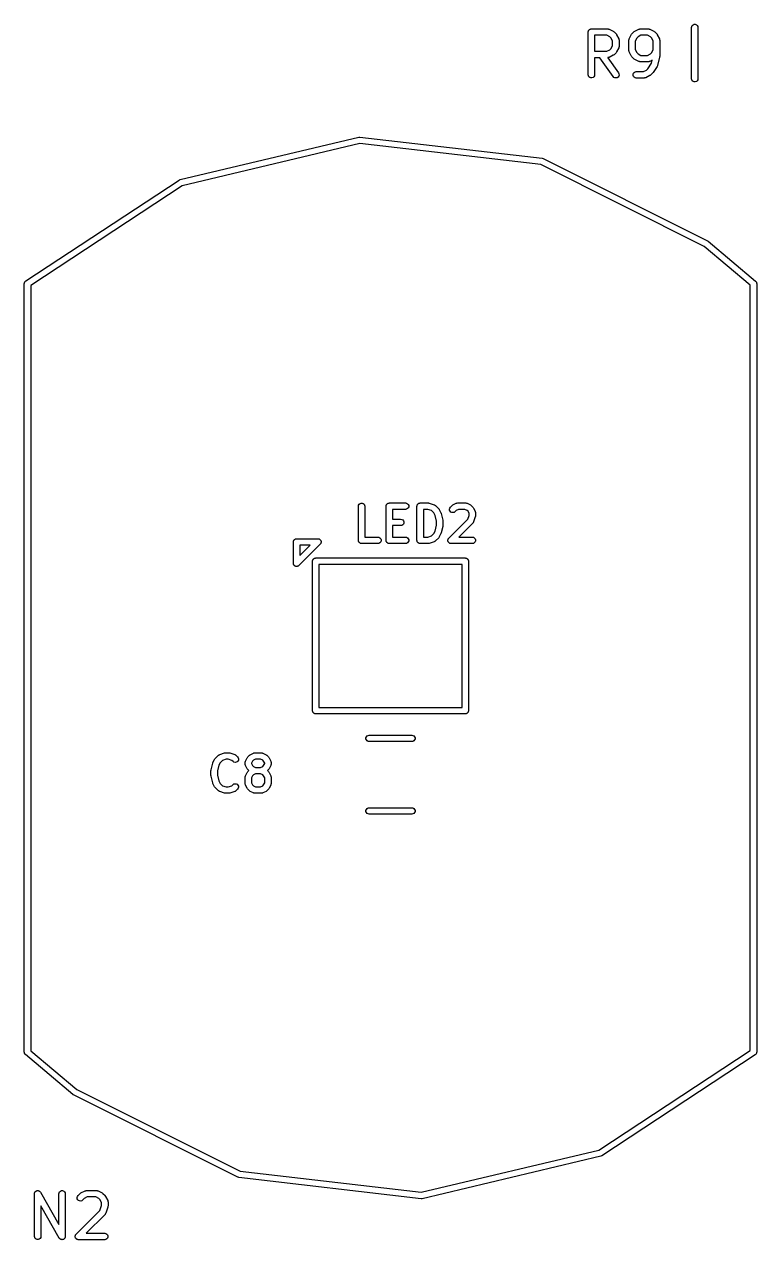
# Model space of a CAD drawing. Extents: x 76 to 223, y -93 to -41.
# Drawn here: x 101.42 to 118.58, y -73.39 to -44.93 of the extents above; entities that cross this region are included whole.
import ezdxf

# ---------------------------------------------------------------- set-up
doc = ezdxf.new("R2010")
doc.units = 0
doc.header["$MEASUREMENT"] = 0
doc.layers.add('BLACK', color=7, linetype='CONTINUOUS')

msp = doc.modelspace()

# ---------------------------------------------------------------- linework, layer by layer
at = {"layer": 'Black'}
for p, q in [((117.05, -45), (117.055, -44.9743)), ((117.055, -44.9743), (117.068, -44.9518)), ((117.068, -44.9518), (117.087, -44.935)), ((117.087, -44.935), (117.112, -44.9261)), ((117.112, -44.9261), (117.138, -44.9261)), ((117.138, -44.9261), (117.162, -44.935)), ((117.162, -44.935), (117.182, -44.9518)), ((117.182, -44.9518), (117.195, -44.9743)), ((117.195, -44.9743), (117.2, -45)), ((114.63, -45.1089), (114.631, -45.1024)), ((114.63, -46.1089), (114.63, -45.1089)), ((114.631, -45.0959), (114.633, -45.0897)), ((114.631, -45.1024), (114.631, -45.0959)), ((114.633, -45.0897), (114.634, -45.0832)), ((114.634, -45.0832), (114.638, -45.0775)), ((114.638, -45.0775), (114.64, -45.0714)), ((114.64, -45.0714), (114.644, -45.0664)), ((114.644, -45.0664), (114.647, -45.0607)), ((114.647, -45.0607), (114.652, -45.0565)), ((114.652, -45.0565), (114.657, -45.0514)), ((114.657, -45.0514), (114.662, -45.0481)), ((114.662, -45.0481), (114.667, -45.0439)), ((114.667, -45.0439), (114.674, -45.0417)), ((114.674, -45.0417), (114.679, -45.0384)), ((114.679, -45.0384), (114.686, -45.0373)), ((114.686, -45.0373), (114.692, -45.035)), ((114.692, -45.035), (114.698, -45.035)), ((114.698, -45.035), (114.705, -45.0339)), ((114.705, -45.0339), (115.086, -45.0339)), ((114.78, -45.1839), (114.78, -45.5577)), ((115.068, -45.1839), (114.78, -45.1839)), ((115.137, -45.2181), (115.068, -45.1839)), ((115.086, -45.0339), (115.09, -45.0346)), ((115.09, -45.0346), (115.094, -45.0344)), ((115.094, -45.0344), (115.103, -45.0369)), ((115.103, -45.0369), (115.112, -45.0384)), ((115.112, -45.0384), (115.115, -45.0406)), ((115.115, -45.0406), (115.119, -45.0418)), ((115.119, -45.0418), (115.215, -45.0894)), ((115.167, -45.2485), (115.137, -45.2181)), ((115.201, -45.3171), (115.167, -45.2485)), ((115.215, -45.0894), (115.224, -45.0966)), ((115.224, -45.0966), (115.234, -45.1035)), ((115.234, -45.1035), (115.282, -45.1511)), ((115.282, -45.1511), (115.289, -45.1609)), ((115.289, -45.1609), (115.296, -45.1706)), ((115.296, -45.1706), (115.343, -45.2658)), ((115.59, -45.2658), (115.638, -45.1706)), ((115.638, -45.1706), (115.645, -45.1609)), ((115.645, -45.1609), (115.652, -45.1511)), ((115.652, -45.1511), (115.699, -45.1035)), ((115.699, -45.1035), (115.709, -45.0966)), ((115.709, -45.0966), (115.719, -45.0894)), ((115.719, -45.0894), (115.814, -45.0418)), ((115.767, -45.2485), (115.732, -45.3171)), ((115.797, -45.2181), (115.767, -45.2485)), ((115.865, -45.1839), (115.797, -45.2181)), ((115.814, -45.0418), (115.818, -45.0406)), ((115.818, -45.0406), (115.822, -45.0384)), ((115.822, -45.0384), (115.831, -45.0369)), ((115.831, -45.0369), (115.839, -45.0344)), ((115.839, -45.0344), (115.844, -45.0346)), ((115.844, -45.0346), (115.848, -45.0339)), ((115.848, -45.0339), (116.038, -45.0339)), ((116.021, -45.1839), (115.865, -45.1839)), ((116.089, -45.2181), (116.021, -45.1839)), ((116.038, -45.0339), (116.042, -45.0346)), ((116.042, -45.0346), (116.047, -45.0344)), ((116.047, -45.0344), (116.055, -45.0369)), ((116.055, -45.0369), (116.064, -45.0384)), ((116.064, -45.0384), (116.068, -45.0406)), ((116.068, -45.0406), (116.072, -45.0418)), ((116.072, -45.0418), (116.167, -45.0894)), ((116.119, -45.2485), (116.089, -45.2181)), ((116.154, -45.3171), (116.119, -45.2485)), ((116.167, -45.0894), (116.177, -45.0966)), ((116.177, -45.0966), (116.187, -45.1035)), ((116.187, -45.1035), (116.234, -45.1511)), ((116.234, -45.1511), (116.241, -45.1609)), ((116.241, -45.1609), (116.248, -45.1706)), ((116.248, -45.1706), (116.296, -45.2658)), ((117.05, -46.2), (117.05, -45)), ((117.2, -45), (117.2, -46.2)), ((115.068, -45.5577), (115.137, -45.5234)), ((115.137, -45.5234), (115.167, -45.493)), ((115.167, -45.493), (115.201, -45.4245)), ((115.201, -45.4245), (115.201, -45.3171)), ((115.343, -45.4758), (115.296, -45.571)), ((115.343, -45.2658), (115.345, -45.27)), ((115.345, -45.4716), (115.343, -45.4758)), ((115.345, -45.27), (115.347, -45.2737)), ((115.347, -45.4679), (115.345, -45.4716)), ((115.347, -45.2737), (115.348, -45.2824)), ((115.348, -45.4592), (115.347, -45.4679)), ((115.348, -45.2824), (115.351, -45.2908)), ((115.351, -45.4508), (115.348, -45.4592)), ((115.351, -45.2908), (115.351, -45.2951)), ((115.351, -45.2951), (115.351, -45.2994)), ((115.351, -45.2994), (115.351, -45.4422)), ((115.351, -45.4422), (115.351, -45.4465)), ((115.351, -45.4465), (115.351, -45.4508)), ((115.582, -45.2994), (115.583, -45.2951)), ((115.582, -45.5375), (115.582, -45.2994)), ((115.583, -45.5417), (115.582, -45.5375)), ((115.583, -45.2908), (115.585, -45.2824)), ((115.583, -45.2951), (115.583, -45.2908)), ((115.583, -45.546), (115.583, -45.5417)), ((115.585, -45.2824), (115.587, -45.2737)), ((115.587, -45.2737), (115.589, -45.27)), ((115.589, -45.27), (115.59, -45.2658)), ((115.732, -45.3171), (115.732, -45.5197)), ((115.732, -45.5197), (115.767, -45.5883)), ((116.119, -45.5883), (116.154, -45.5197)), ((116.154, -45.5197), (116.154, -45.3171)), ((116.296, -45.2658), (116.297, -45.27)), ((116.297, -45.27), (116.299, -45.2737)), ((116.299, -45.2737), (116.301, -45.2824)), ((116.301, -45.2824), (116.303, -45.2908)), ((116.303, -45.2908), (116.303, -45.2951)), ((116.303, -45.2951), (116.304, -45.2994)), ((116.304, -45.2994), (116.304, -45.6803)), ((114.78, -45.5577), (115.068, -45.5577)), ((114.904, -45.7077), (114.78, -45.7077)), ((114.78, -45.7077), (114.78, -46.1089)), ((115.215, -46.1519), (114.904, -45.7077)), ((115.09, -45.7069), (115.087, -45.7075)), ((115.087, -45.7075), (115.338, -46.0659)), ((115.094, -45.7072), (115.09, -45.7069)), ((115.103, -45.7047), (115.094, -45.7072)), ((115.112, -45.7032), (115.103, -45.7047)), ((115.115, -45.701), (115.112, -45.7032)), ((115.119, -45.6998), (115.115, -45.701)), ((115.215, -45.6522), (115.119, -45.6998)), ((115.224, -45.645), (115.215, -45.6522)), ((115.234, -45.6381), (115.224, -45.645)), ((115.282, -45.5905), (115.234, -45.6381)), ((115.289, -45.5807), (115.282, -45.5905)), ((115.296, -45.571), (115.289, -45.5807)), ((115.585, -45.5544), (115.583, -45.546)), ((115.587, -45.5631), (115.585, -45.5544)), ((115.589, -45.5668), (115.587, -45.5631)), ((115.59, -45.571), (115.589, -45.5668)), ((115.638, -45.6662), (115.59, -45.571)), ((115.645, -45.6759), (115.638, -45.6662)), ((115.652, -45.6857), (115.645, -45.6759)), ((115.699, -45.7333), (115.652, -45.6857)), ((115.709, -45.7402), (115.699, -45.7333)), ((115.719, -45.7474), (115.709, -45.7402)), ((115.814, -45.795), (115.719, -45.7474)), ((115.767, -45.5883), (115.797, -45.6187)), ((115.797, -45.6187), (115.865, -45.6529)), ((115.818, -45.7962), (115.814, -45.795)), ((115.822, -45.7984), (115.818, -45.7962)), ((115.831, -45.7999), (115.822, -45.7984)), ((115.839, -45.8024), (115.831, -45.7999)), ((115.844, -45.8022), (115.839, -45.8024)), ((115.848, -45.8029), (115.844, -45.8022)), ((116.038, -45.8029), (115.848, -45.8029)), ((115.865, -45.6529), (116.021, -45.6529)), ((116.021, -45.6529), (116.089, -45.6187)), ((116.042, -45.8022), (116.038, -45.8029)), ((116.047, -45.8024), (116.042, -45.8022)), ((116.055, -45.7999), (116.047, -45.8024)), ((116.064, -45.7984), (116.055, -45.7999)), ((116.068, -45.7962), (116.064, -45.7984)), ((116.072, -45.795), (116.068, -45.7962)), ((116.13, -45.7659), (116.072, -45.795)), ((116.089, -45.6187), (116.119, -45.5883)), ((116.111, -45.84), (116.13, -45.7659)), ((116.301, -45.6985), (116.254, -45.889)), ((116.302, -45.6893), (116.301, -45.6985)), ((116.304, -45.6803), (116.302, -45.6893)), ((114.634, -46.1345), (114.63, -46.1089)), ((114.78, -46.1089), (114.775, -46.1345)), ((115.338, -46.0659), (115.349, -46.0895)), ((115.349, -46.0895), (115.351, -46.1154)), ((115.679, -46.0959), (115.688, -46.0714)), ((115.679, -46.1219), (115.679, -46.0959)), ((115.688, -46.0714), (115.704, -46.0514)), ((115.704, -46.0514), (115.727, -46.0384)), ((115.727, -46.0384), (115.753, -46.0339)), ((115.753, -46.0339), (115.925, -46.0339)), ((115.925, -46.0339), (115.994, -45.9996)), ((115.994, -45.9996), (116.028, -45.9659)), ((116.028, -45.9659), (116.111, -45.84)), ((116.139, -46.0667), (116.091, -46.1143)), ((116.143, -46.0606), (116.139, -46.0667)), ((116.148, -46.0552), (116.143, -46.0606)), ((116.243, -45.9124), (116.148, -46.0552)), ((116.249, -45.9006), (116.243, -45.9124)), ((116.254, -45.889), (116.249, -45.9006)), ((114.647, -46.1571), (114.634, -46.1345)), ((114.667, -46.1738), (114.647, -46.1571)), ((114.692, -46.1827), (114.667, -46.1738)), ((114.718, -46.1827), (114.692, -46.1827)), ((114.742, -46.1738), (114.718, -46.1827)), ((114.762, -46.1571), (114.742, -46.1738)), ((114.775, -46.1345), (114.762, -46.1571)), ((115.233, -46.1703), (115.215, -46.1519)), ((115.257, -46.1813), (115.233, -46.1703)), ((115.283, -46.1836), (115.257, -46.1813)), ((115.308, -46.1769), (115.283, -46.1836)), ((115.329, -46.1619), (115.308, -46.1769)), ((115.344, -46.1406), (115.329, -46.1619)), ((115.351, -46.1154), (115.344, -46.1406)), ((115.688, -46.1464), (115.679, -46.1219)), ((115.704, -46.1663), (115.688, -46.1464)), ((115.727, -46.1794), (115.704, -46.1663)), ((115.753, -46.1839), (115.727, -46.1794)), ((115.943, -46.1839), (115.753, -46.1839)), ((115.947, -46.1831), (115.943, -46.1839)), ((115.952, -46.1834), (115.947, -46.1831)), ((115.96, -46.1809), (115.952, -46.1834)), ((115.969, -46.1794), (115.96, -46.1809)), ((115.972, -46.1772), (115.969, -46.1794)), ((115.977, -46.176), (115.972, -46.1772)), ((116.072, -46.1283), (115.977, -46.176)), ((116.081, -46.1212), (116.072, -46.1283)), ((116.091, -46.1143), (116.081, -46.1212)), ((117.055, -46.2257), (117.05, -46.2)), ((117.068, -46.2482), (117.055, -46.2257)), ((117.087, -46.265), (117.068, -46.2482)), ((117.112, -46.2739), (117.087, -46.265)), ((117.138, -46.2739), (117.112, -46.2739)), ((117.162, -46.265), (117.138, -46.2739)), ((117.182, -46.2482), (117.162, -46.265)), ((117.195, -46.2257), (117.182, -46.2482)), ((117.2, -46.2), (117.195, -46.2257)), ((105.073, -48.5626), (109.256, -47.5689)), ((109.278, -47.7179), (105.121, -48.7055)), ((109.256, -47.5689), (109.282, -47.5674)), ((113.522, -48.2118), (109.278, -47.7179)), ((109.282, -47.5674), (113.553, -48.0643)), ((109.282, -47.5674), (109.282, -47.5674)), ((113.553, -48.0643), (113.553, -48.0643)), ((113.553, -48.0643), (113.578, -48.0717)), ((113.578, -48.0717), (117.421, -49.9993)), ((117.346, -50.1294), (113.522, -48.2118)), ((101.459, -50.9374), (105.05, -48.573)), ((105.05, -48.573), (105.06, -48.5685)), ((105.05, -48.573), (105.05, -48.573)), ((105.06, -48.5685), (105.073, -48.5626)), ((105.073, -48.5626), (105.073, -48.5626)), ((105.121, -48.7055), (101.575, -51.0404)), ((117.421, -49.9993), (117.428, -50.0045)), ((117.428, -50.0045), (117.435, -50.0088)), ((117.435, -50.0088), (118.548, -50.9425)), ((118.425, -51.035), (117.346, -50.1294)), ((101.441, -50.9537), (101.443, -50.9518)), ((101.443, -50.9518), (101.451, -50.9448)), ((101.451, -50.9448), (101.459, -50.9374)), ((118.548, -50.9425), (118.552, -50.9476)), ((118.552, -50.9476), (118.557, -50.9518)), ((118.557, -50.9518), (118.561, -50.9575)), ((101.425, -51), (101.427, -50.9893)), ((101.425, -69), (101.425, -51)), ((101.427, -50.9893), (101.428, -50.9785)), ((101.428, -50.9785), (101.429, -50.9765)), ((101.429, -50.9765), (101.43, -50.9743)), ((101.43, -50.9743), (101.435, -50.9649)), ((101.435, -50.9649), (101.44, -50.9552)), ((101.44, -50.9552), (101.441, -50.9537)), ((101.575, -51.0404), (101.575, -68.965)), ((118.425, -68.9596), (118.425, -51.035)), ((118.561, -50.9575), (118.565, -50.9625)), ((118.565, -50.9625), (118.567, -50.9687)), ((118.567, -50.9687), (118.57, -50.9743)), ((118.57, -50.9743), (118.572, -50.9808)), ((118.572, -50.9808), (118.574, -50.987)), ((118.574, -50.987), (118.574, -50.9935)), ((118.574, -50.9935), (118.575, -51)), ((118.575, -51), (118.575, -69)), ((109.249, -56.2119), (109.253, -56.1863)), ((109.249, -57.0119), (109.249, -56.2119)), ((109.253, -56.1863), (109.266, -56.1637)), ((109.266, -56.1637), (109.286, -56.147)), ((109.286, -56.147), (109.311, -56.138)), ((109.311, -56.138), (109.337, -56.138)), ((109.337, -56.138), (109.361, -56.147)), ((109.361, -56.147), (109.381, -56.1637)), ((109.381, -56.1637), (109.394, -56.1863)), ((109.394, -56.1863), (109.399, -56.2119)), ((109.399, -56.2119), (109.399, -56.9369)), ((109.896, -56.2119), (109.898, -56.2054)), ((109.896, -57.0119), (109.896, -56.2119)), ((109.898, -56.1989), (109.9, -56.1927)), ((109.898, -56.2054), (109.898, -56.1989)), ((109.9, -56.1927), (109.901, -56.1863)), ((109.901, -56.1863), (109.904, -56.1806)), ((109.904, -56.1806), (109.906, -56.1744)), ((109.906, -56.1744), (109.911, -56.1694)), ((109.911, -56.1694), (109.914, -56.1637)), ((109.914, -56.1637), (109.919, -56.1595)), ((109.919, -56.1595), (109.923, -56.1545)), ((109.923, -56.1545), (109.929, -56.1512)), ((109.929, -56.1512), (109.934, -56.147)), ((109.934, -56.147), (109.94, -56.1447)), ((109.94, -56.1447), (109.946, -56.1414)), ((109.946, -56.1414), (109.952, -56.1403)), ((109.952, -56.1403), (109.958, -56.138)), ((109.958, -56.138), (109.965, -56.138)), ((109.965, -56.138), (109.971, -56.1369)), ((109.971, -56.1369), (110.352, -56.1369)), ((110.352, -56.2869), (110.046, -56.2869)), ((110.046, -56.2869), (110.046, -56.5179)), ((110.352, -56.1369), (110.378, -56.1414)), ((110.378, -56.2824), (110.352, -56.2869)), ((110.378, -56.1414), (110.401, -56.1545)), ((110.401, -56.2694), (110.378, -56.2824)), ((110.401, -56.1545), (110.417, -56.1744)), ((110.417, -56.2494), (110.401, -56.2694)), ((110.417, -56.1744), (110.426, -56.1989)), ((110.426, -56.2249), (110.417, -56.2494)), ((110.426, -56.1989), (110.426, -56.2249)), ((110.62, -56.2119), (110.621, -56.2054)), ((110.62, -57.0119), (110.62, -56.2119)), ((110.621, -56.1989), (110.624, -56.1927)), ((110.621, -56.2054), (110.621, -56.1989)), ((110.624, -56.1927), (110.625, -56.1863)), ((110.625, -56.1863), (110.628, -56.1806)), ((110.628, -56.1806), (110.63, -56.1744)), ((110.63, -56.1744), (110.635, -56.1694)), ((110.635, -56.1694), (110.638, -56.1637)), ((110.638, -56.1637), (110.643, -56.1595)), ((110.643, -56.1595), (110.647, -56.1545)), ((110.647, -56.1545), (110.653, -56.1512)), ((110.653, -56.1512), (110.658, -56.147)), ((110.658, -56.147), (110.664, -56.1447)), ((110.664, -56.1447), (110.67, -56.1414)), ((110.67, -56.1414), (110.676, -56.1403)), ((110.676, -56.1403), (110.682, -56.138)), ((110.682, -56.138), (110.689, -56.138)), ((110.689, -56.138), (110.695, -56.1369)), ((110.695, -56.1369), (110.886, -56.1369)), ((110.77, -56.2869), (110.77, -56.9369)), ((110.874, -56.2869), (110.77, -56.2869)), ((110.959, -56.3156), (110.874, -56.2869)), ((110.886, -56.1369), (110.898, -56.139)), ((110.898, -56.139), (110.909, -56.1408)), ((110.909, -56.1408), (111.024, -56.1788)), ((111.015, -56.3706), (110.959, -56.3156)), ((111.024, -56.1788), (111.028, -56.1809)), ((111.028, -56.1809), (111.032, -56.182)), ((111.032, -56.182), (111.039, -56.1871)), ((111.039, -56.1871), (111.047, -56.1913)), ((111.047, -56.1913), (111.049, -56.1945)), ((111.049, -56.1945), (111.053, -56.197)), ((111.053, -56.197), (111.129, -56.2732)), ((111.129, -56.2732), (111.136, -56.283)), ((111.136, -56.283), (111.143, -56.2926)), ((111.143, -56.2926), (111.181, -56.3688)), ((111.382, -56.2816), (111.389, -56.2564)), ((111.385, -56.3075), (111.382, -56.2816)), ((111.396, -56.3311), (111.385, -56.3075)), ((111.389, -56.2564), (111.404, -56.2351)), ((111.414, -56.3495), (111.396, -56.3311)), ((111.404, -56.2351), (111.442, -56.197)), ((111.438, -56.3605), (111.414, -56.3495)), ((111.464, -56.3628), (111.438, -56.3605)), ((111.442, -56.197), (111.452, -56.1901)), ((111.452, -56.1901), (111.462, -56.1829)), ((111.462, -56.1829), (111.538, -56.1448)), ((111.489, -56.3561), (111.464, -56.3628)), ((111.51, -56.3411), (111.489, -56.3561)), ((111.54, -56.3116), (111.51, -56.3411)), ((111.538, -56.1448), (111.542, -56.1436)), ((111.589, -56.2869), (111.54, -56.3116)), ((111.542, -56.1436), (111.546, -56.1414)), ((111.546, -56.1414), (111.554, -56.1399)), ((111.554, -56.1399), (111.563, -56.1374)), ((111.563, -56.1374), (111.567, -56.1377)), ((111.567, -56.1377), (111.571, -56.1369)), ((111.571, -56.1369), (111.762, -56.1369)), ((111.744, -56.2869), (111.589, -56.2869)), ((111.794, -56.3116), (111.744, -56.2869)), ((111.762, -56.1369), (111.766, -56.1377)), ((111.766, -56.1377), (111.77, -56.1374)), ((111.77, -56.1374), (111.779, -56.1399)), ((111.779, -56.1399), (111.788, -56.1414)), ((111.788, -56.1414), (111.791, -56.1436)), ((111.791, -56.1436), (111.795, -56.1448)), ((111.815, -56.3325), (111.794, -56.3116)), ((111.795, -56.1448), (111.872, -56.1829)), ((111.839, -56.382), (111.815, -56.3325)), ((111.872, -56.1829), (111.881, -56.1901)), ((111.881, -56.1901), (111.891, -56.197)), ((111.891, -56.197), (111.929, -56.2351)), ((111.929, -56.2351), (111.936, -56.2449)), ((111.936, -56.2449), (111.943, -56.2546)), ((111.943, -56.2546), (111.981, -56.3307)), ((111.981, -56.3307), (111.983, -56.3349)), ((111.983, -56.3349), (111.985, -56.3386)), ((111.985, -56.3386), (111.986, -56.3473)), ((111.986, -56.3473), (111.989, -56.3557)), ((111.989, -56.3557), (111.989, -56.36)), ((111.989, -56.36), (111.989, -56.3643)), ((110.046, -56.5179), (110.238, -56.5179)), ((110.238, -56.5179), (110.264, -56.5224)), ((110.264, -56.5224), (110.286, -56.5354)), ((110.286, -56.5354), (110.303, -56.5554)), ((110.303, -56.6304), (110.286, -56.6503)), ((110.303, -56.5554), (110.312, -56.5798)), ((110.312, -56.6059), (110.303, -56.6304)), ((110.312, -56.5798), (110.312, -56.6059)), ((111.044, -56.4286), (111.015, -56.3706)), ((111.077, -56.564), (111.044, -56.4286)), ((111.077, -56.6598), (111.077, -56.564)), ((111.181, -56.3688), (111.184, -56.3767)), ((111.184, -56.3767), (111.187, -56.3842)), ((111.187, -56.3842), (111.225, -56.5366)), ((111.225, -56.5366), (111.226, -56.5457)), ((111.226, -56.5457), (111.227, -56.5548)), ((111.227, -56.5548), (111.227, -56.669)), ((111.366, -56.9589), (111.811, -56.5142)), ((111.929, -56.6078), (111.6, -56.9369)), ((111.811, -56.5142), (111.839, -56.4283)), ((111.839, -56.4283), (111.839, -56.382)), ((111.932, -56.6043), (111.929, -56.6078)), ((111.935, -56.6014), (111.932, -56.6043)), ((111.939, -56.5937), (111.935, -56.6014)), ((111.944, -56.5865), (111.939, -56.5937)), ((111.945, -56.5823), (111.944, -56.5865)), ((111.947, -56.5785), (111.945, -56.5823)), ((111.985, -56.4642), (111.947, -56.5785)), ((111.987, -56.4523), (111.985, -56.4642)), ((111.989, -56.4405), (111.987, -56.4523)), ((111.989, -56.3643), (111.989, -56.4405)), ((110.238, -56.6679), (110.046, -56.6679)), ((110.046, -56.6679), (110.046, -56.9369)), ((110.264, -56.6633), (110.238, -56.6679)), ((110.286, -56.6503), (110.264, -56.6633)), ((110.874, -56.9369), (110.959, -56.9083)), ((110.959, -56.9083), (111.015, -56.8532)), ((111.015, -56.8532), (111.044, -56.7953)), ((111.044, -56.7953), (111.077, -56.6598)), ((111.181, -56.855), (111.143, -56.9312)), ((111.184, -56.8471), (111.181, -56.855)), ((111.187, -56.8396), (111.184, -56.8471)), ((111.225, -56.6872), (111.187, -56.8396)), ((111.226, -56.6781), (111.225, -56.6872)), ((111.227, -56.669), (111.226, -56.6781)), ((107.725, -57.05), (107.726, -57.0435)), ((107.725, -57.55), (107.725, -57.05)), ((107.726, -57.037), (107.728, -57.0308)), ((107.726, -57.0435), (107.726, -57.037)), ((107.728, -57.0308), (107.73, -57.0243)), ((107.73, -57.0243), (107.733, -57.0187)), ((107.733, -57.0187), (107.735, -57.0125)), ((107.735, -57.0125), (107.739, -57.0075)), ((107.739, -57.0075), (107.743, -57.0018)), ((107.743, -57.0018), (107.748, -56.9976)), ((107.748, -56.9976), (107.752, -56.9925)), ((107.752, -56.9925), (107.757, -56.9893)), ((107.757, -56.9893), (107.762, -56.985)), ((107.762, -56.985), (107.769, -56.9828)), ((107.769, -56.9828), (107.774, -56.9795)), ((107.774, -56.9795), (107.781, -56.9784)), ((107.781, -56.9784), (107.787, -56.9761)), ((107.787, -56.9761), (107.794, -56.9761)), ((107.794, -56.9761), (107.8, -56.975)), ((107.8, -56.975), (108.3, -56.975)), ((108.353, -57.103), (107.853, -57.603)), ((107.875, -57.125), (107.875, -57.3689)), ((107.875, -57.3689), (108.119, -57.125)), ((108.119, -57.125), (107.875, -57.125)), ((108.3, -56.975), (108.31, -56.9767)), ((108.31, -56.9767), (108.319, -56.9776)), ((108.319, -56.9776), (108.322, -56.9789)), ((108.322, -56.9789), (108.326, -56.9795)), ((108.326, -56.9795), (108.334, -56.9844)), ((108.334, -56.9844), (108.343, -56.9886)), ((108.343, -56.9886), (108.345, -56.9909)), ((108.345, -56.9909), (108.348, -56.9925)), ((108.348, -56.9925), (108.355, -57)), ((108.359, -57.095), (108.353, -57.103)), ((108.355, -57), (108.361, -57.007)), ((108.365, -57.0875), (108.359, -57.095)), ((108.361, -57.007), (108.363, -57.01)), ((108.363, -57.01), (108.365, -57.0125)), ((108.365, -57.0125), (108.368, -57.0217)), ((108.366, -57.0844), (108.365, -57.0875)), ((108.368, -57.0817), (108.366, -57.0844)), ((108.368, -57.0217), (108.372, -57.0306)), ((108.371, -57.0722), (108.368, -57.0817)), ((108.374, -57.063), (108.371, -57.0722)), ((108.372, -57.0306), (108.373, -57.0339)), ((108.373, -57.0339), (108.374, -57.037)), ((108.374, -57.037), (108.374, -57.0468)), ((108.374, -57.0468), (108.375, -57.0565)), ((108.375, -57.0565), (108.374, -57.0597)), ((108.374, -57.0597), (108.374, -57.063)), ((109.25, -57.0184), (109.249, -57.0119)), ((109.25, -57.0249), (109.25, -57.0184)), ((109.252, -57.0311), (109.25, -57.0249)), ((109.253, -57.0376), (109.252, -57.0311)), ((109.257, -57.0432), (109.253, -57.0376)), ((109.259, -57.0494), (109.257, -57.0432)), ((109.263, -57.0544), (109.259, -57.0494)), ((109.266, -57.0601), (109.263, -57.0544)), ((109.271, -57.0643), (109.266, -57.0601)), ((109.276, -57.0694), (109.271, -57.0643)), ((109.281, -57.0726), (109.276, -57.0694)), ((109.286, -57.0769), (109.281, -57.0726)), ((109.292, -57.0791), (109.286, -57.0769)), ((109.298, -57.0824), (109.292, -57.0791)), ((109.305, -57.0835), (109.298, -57.0824)), ((109.311, -57.0858), (109.305, -57.0835)), ((109.317, -57.0858), (109.311, -57.0858)), ((109.324, -57.0869), (109.317, -57.0858)), ((109.705, -57.0869), (109.324, -57.0869)), ((109.399, -56.9369), (109.705, -56.9369)), ((109.705, -56.9369), (109.73, -56.9414)), ((109.73, -57.0824), (109.705, -57.0869)), ((109.73, -56.9414), (109.753, -56.9545)), ((109.753, -57.0694), (109.73, -57.0824)), ((109.753, -56.9545), (109.77, -56.9744)), ((109.77, -57.0494), (109.753, -57.0694)), ((109.77, -56.9744), (109.779, -56.9989)), ((109.779, -57.0249), (109.77, -57.0494)), ((109.779, -56.9989), (109.779, -57.0249)), ((109.898, -57.0184), (109.896, -57.0119)), ((109.898, -57.0249), (109.898, -57.0184)), ((109.9, -57.0311), (109.898, -57.0249)), ((109.901, -57.0376), (109.9, -57.0311)), ((109.904, -57.0432), (109.901, -57.0376)), ((109.906, -57.0494), (109.904, -57.0432)), ((109.911, -57.0544), (109.906, -57.0494)), ((109.914, -57.0601), (109.911, -57.0544)), ((109.919, -57.0643), (109.914, -57.0601)), ((109.923, -57.0694), (109.919, -57.0643)), ((109.929, -57.0726), (109.923, -57.0694)), ((109.934, -57.0769), (109.929, -57.0726)), ((109.94, -57.0791), (109.934, -57.0769)), ((109.946, -57.0824), (109.94, -57.0791)), ((109.952, -57.0835), (109.946, -57.0824)), ((109.958, -57.0858), (109.952, -57.0835)), ((109.965, -57.0858), (109.958, -57.0858)), ((109.971, -57.0869), (109.965, -57.0858)), ((110.352, -57.0869), (109.971, -57.0869)), ((110.046, -56.9369), (110.352, -56.9369)), ((110.352, -56.9369), (110.378, -56.9414)), ((110.378, -57.0824), (110.352, -57.0869)), ((110.378, -56.9414), (110.401, -56.9545)), ((110.401, -57.0694), (110.378, -57.0824)), ((110.401, -56.9545), (110.417, -56.9744)), ((110.417, -57.0494), (110.401, -57.0694)), ((110.417, -56.9744), (110.426, -56.9989)), ((110.426, -57.0249), (110.417, -57.0494)), ((110.426, -56.9989), (110.426, -57.0249)), ((110.621, -57.0184), (110.62, -57.0119)), ((110.621, -57.0249), (110.621, -57.0184)), ((110.624, -57.0311), (110.621, -57.0249)), ((110.625, -57.0376), (110.624, -57.0311)), ((110.628, -57.0432), (110.625, -57.0376)), ((110.63, -57.0494), (110.628, -57.0432)), ((110.635, -57.0544), (110.63, -57.0494)), ((110.638, -57.0601), (110.635, -57.0544)), ((110.643, -57.0643), (110.638, -57.0601)), ((110.647, -57.0694), (110.643, -57.0643)), ((110.653, -57.0726), (110.647, -57.0694)), ((110.658, -57.0769), (110.653, -57.0726)), ((110.664, -57.0791), (110.658, -57.0769)), ((110.67, -57.0824), (110.664, -57.0791)), ((110.676, -57.0835), (110.67, -57.0824)), ((110.682, -57.0858), (110.676, -57.0835)), ((110.689, -57.0858), (110.682, -57.0858)), ((110.695, -57.0869), (110.689, -57.0858)), ((110.886, -57.0869), (110.695, -57.0869)), ((110.77, -56.9369), (110.874, -56.9369)), ((110.898, -57.0848), (110.886, -57.0869)), ((110.909, -57.0831), (110.898, -57.0848)), ((111.024, -57.045), (110.909, -57.0831)), ((111.028, -57.0429), (111.024, -57.045)), ((111.032, -57.0418), (111.028, -57.0429)), ((111.039, -57.0367), (111.032, -57.0418)), ((111.047, -57.0326), (111.039, -57.0367)), ((111.049, -57.0293), (111.047, -57.0326)), ((111.053, -57.0268), (111.049, -57.0293)), ((111.129, -56.9507), (111.053, -57.0268)), ((111.136, -56.9408), (111.129, -56.9507)), ((111.143, -56.9312), (111.136, -56.9408)), ((111.344, -57.0054), (111.345, -57.0022)), ((111.345, -57.0151), (111.344, -57.0054)), ((111.345, -56.9989), (111.349, -56.9897)), ((111.345, -57.0022), (111.345, -56.9989)), ((111.345, -57.0249), (111.345, -57.0151)), ((111.346, -57.028), (111.345, -57.0249)), ((111.347, -57.0313), (111.346, -57.028)), ((111.351, -57.0402), (111.347, -57.0313)), ((111.349, -56.9897), (111.351, -56.9802)), ((111.351, -56.9802), (111.353, -56.9775)), ((111.354, -57.0494), (111.351, -57.0402)), ((111.353, -56.9775), (111.354, -56.9744)), ((111.354, -56.9744), (111.36, -56.9669)), ((111.356, -57.0519), (111.354, -57.0494)), ((111.358, -57.0549), (111.356, -57.0519)), ((111.365, -57.0619), (111.358, -57.0549)), ((111.36, -56.9669), (111.366, -56.9589)), ((111.371, -57.0694), (111.365, -57.0619)), ((111.374, -57.071), (111.371, -57.0694)), ((111.376, -57.0733), (111.374, -57.071)), ((111.385, -57.0775), (111.376, -57.0733)), ((111.393, -57.0824), (111.385, -57.0775)), ((111.397, -57.083), (111.393, -57.0824)), ((111.4, -57.0844), (111.397, -57.083)), ((111.409, -57.0852), (111.4, -57.0844)), ((111.419, -57.0869), (111.409, -57.0852)), ((111.914, -57.0869), (111.419, -57.0869)), ((111.6, -56.9369), (111.914, -56.9369)), ((111.914, -56.9369), (111.94, -56.9414)), ((111.94, -57.0824), (111.914, -57.0869)), ((111.94, -56.9414), (111.962, -56.9545)), ((111.962, -57.0694), (111.94, -57.0824)), ((111.962, -56.9545), (111.979, -56.9744)), ((111.979, -57.0494), (111.962, -57.0694)), ((111.979, -56.9744), (111.988, -56.9989)), ((111.988, -57.0249), (111.979, -57.0494)), ((111.988, -56.9989), (111.988, -57.0249)), ((108.175, -57.5), (108.176, -57.4935)), ((108.176, -57.487), (108.178, -57.4808)), ((108.176, -57.4935), (108.176, -57.487)), ((108.178, -57.4808), (108.18, -57.4743)), ((108.18, -57.4743), (108.183, -57.4687)), ((108.183, -57.4687), (108.185, -57.4625)), ((108.185, -57.4625), (108.189, -57.4575)), ((108.189, -57.4575), (108.193, -57.4518)), ((108.193, -57.4518), (108.198, -57.4476)), ((108.198, -57.4476), (108.202, -57.4425)), ((108.202, -57.4425), (108.207, -57.4393)), ((108.207, -57.4393), (108.212, -57.435)), ((108.212, -57.435), (108.219, -57.4328)), ((108.219, -57.4328), (108.224, -57.4295)), ((108.224, -57.4295), (108.231, -57.4284)), ((108.231, -57.4284), (108.237, -57.4261)), ((108.237, -57.4261), (108.244, -57.4261)), ((108.244, -57.4261), (108.25, -57.425)), ((108.25, -57.425), (111.75, -57.425)), ((111.75, -57.425), (111.756, -57.4261)), ((111.756, -57.4261), (111.763, -57.4261)), ((111.763, -57.4261), (111.769, -57.4284)), ((111.769, -57.4284), (111.776, -57.4295)), ((111.776, -57.4295), (111.781, -57.4328)), ((111.781, -57.4328), (111.787, -57.435)), ((111.787, -57.435), (111.793, -57.4393)), ((111.793, -57.4393), (111.798, -57.4425)), ((111.798, -57.4425), (111.802, -57.4476)), ((111.802, -57.4476), (111.807, -57.4518)), ((111.807, -57.4518), (111.811, -57.4575)), ((111.811, -57.4575), (111.815, -57.4625)), ((111.815, -57.4625), (111.817, -57.4687)), ((111.817, -57.4687), (111.82, -57.4743)), ((111.82, -57.4743), (111.822, -57.4808)), ((111.822, -57.4808), (111.824, -57.487)), ((111.824, -57.487), (111.824, -57.4935)), ((111.824, -57.4935), (111.825, -57.5)), ((107.727, -57.5596), (107.725, -57.55)), ((107.728, -57.5694), (107.727, -57.5596)), ((107.729, -57.5724), (107.728, -57.5694)), ((107.73, -57.5757), (107.729, -57.5724)), ((107.734, -57.5841), (107.73, -57.5757)), ((107.739, -57.593), (107.734, -57.5841)), ((107.741, -57.5954), (107.739, -57.593)), ((107.743, -57.5982), (107.741, -57.5954)), ((107.75, -57.6045), (107.743, -57.5982)), ((107.757, -57.6114), (107.75, -57.6045)), ((107.76, -57.6128), (107.757, -57.6114)), ((107.762, -57.615), (107.76, -57.6128)), ((107.772, -57.6183), (107.762, -57.615)), ((107.781, -57.6224), (107.772, -57.6183)), ((107.784, -57.6227), (107.781, -57.6224)), ((107.787, -57.6239), (107.784, -57.6227)), ((107.797, -57.6239), (107.787, -57.6239)), ((107.807, -57.6247), (107.797, -57.6239)), ((107.81, -57.6239), (107.807, -57.6247)), ((107.813, -57.6239), (107.81, -57.6239)), ((107.822, -57.6205), (107.813, -57.6239)), ((107.832, -57.618), (107.822, -57.6205)), ((107.834, -57.6161), (107.832, -57.618)), ((107.837, -57.615), (107.834, -57.6161)), ((107.845, -57.6087), (107.837, -57.615)), ((107.853, -57.603), (107.845, -57.6087)), ((108.175, -61), (108.175, -57.5)), ((108.325, -57.575), (108.325, -60.925)), ((111.675, -57.575), (108.325, -57.575)), ((111.675, -60.925), (111.675, -57.575)), ((111.825, -57.5), (111.825, -61)), ((108.176, -61.0065), (108.175, -61)), ((108.176, -61.013), (108.176, -61.0065)), ((108.178, -61.0192), (108.176, -61.013)), ((108.18, -61.0257), (108.178, -61.0192)), ((108.183, -61.0313), (108.18, -61.0257)), ((108.185, -61.0375), (108.183, -61.0313)), ((108.189, -61.0425), (108.185, -61.0375)), ((108.193, -61.0482), (108.189, -61.0425)), ((108.198, -61.0524), (108.193, -61.0482)), ((108.202, -61.0575), (108.198, -61.0524)), ((108.207, -61.0607), (108.202, -61.0575)), ((108.212, -61.065), (108.207, -61.0607)), ((108.219, -61.0672), (108.212, -61.065)), ((108.224, -61.0705), (108.219, -61.0672)), ((108.231, -61.0716), (108.224, -61.0705)), ((108.237, -61.0739), (108.231, -61.0716)), ((108.244, -61.0739), (108.237, -61.0739)), ((108.25, -61.075), (108.244, -61.0739)), ((111.75, -61.075), (108.25, -61.075)), ((108.325, -60.925), (111.675, -60.925)), ((111.756, -61.0739), (111.75, -61.075)), ((111.763, -61.0739), (111.756, -61.0739)), ((111.769, -61.0716), (111.763, -61.0739)), ((111.776, -61.0705), (111.769, -61.0716)), ((111.781, -61.0672), (111.776, -61.0705)), ((111.787, -61.065), (111.781, -61.0672)), ((111.793, -61.0607), (111.787, -61.065)), ((111.798, -61.0575), (111.793, -61.0607)), ((111.802, -61.0524), (111.798, -61.0575)), ((111.807, -61.0482), (111.802, -61.0524)), ((111.811, -61.0425), (111.807, -61.0482)), ((111.815, -61.0375), (111.811, -61.0425)), ((111.817, -61.0313), (111.815, -61.0375)), ((111.82, -61.0257), (111.817, -61.0313)), ((111.822, -61.0192), (111.82, -61.0257)), ((111.824, -61.013), (111.822, -61.0192)), ((111.825, -61), (111.824, -61.0065)), ((111.824, -61.0065), (111.824, -61.013)), ((109.426, -61.637), (109.435, -61.6125)), ((109.426, -61.663), (109.426, -61.637)), ((109.435, -61.6875), (109.426, -61.663)), ((109.435, -61.6125), (109.452, -61.5925)), ((109.452, -61.7075), (109.435, -61.6875)), ((109.452, -61.5925), (109.474, -61.5795)), ((109.474, -61.7205), (109.452, -61.7075)), ((109.474, -61.5795), (109.5, -61.575)), ((109.5, -61.725), (109.474, -61.7205)), ((109.5, -61.575), (110.5, -61.575)), ((110.5, -61.725), (109.5, -61.725)), ((110.5, -61.575), (110.526, -61.5795)), ((110.526, -61.7205), (110.5, -61.725)), ((110.526, -61.5795), (110.548, -61.5925)), ((110.548, -61.7075), (110.526, -61.7205)), ((110.548, -61.5925), (110.565, -61.6125)), ((110.565, -61.6875), (110.548, -61.7075)), ((110.565, -61.6125), (110.574, -61.637)), ((110.574, -61.663), (110.565, -61.6875)), ((110.574, -61.637), (110.574, -61.663)), ((105.895, -62.1232), (105.971, -62.047)), ((105.971, -62.047), (105.974, -62.0445)), ((105.974, -62.0445), (105.977, -62.0413)), ((105.977, -62.0413), (105.985, -62.0371)), ((105.985, -62.0371), (105.992, -62.032)), ((105.992, -62.032), (105.996, -62.0309)), ((105.996, -62.0309), (106, -62.0288)), ((106, -62.0288), (106.114, -61.9908)), ((106.114, -61.9908), (106.126, -61.989)), ((106.126, -61.989), (106.138, -61.9869)), ((106.138, -61.9869), (106.214, -61.9869)), ((106.214, -61.9869), (106.226, -61.989)), ((106.226, -61.989), (106.238, -61.9908)), ((106.238, -61.9908), (106.352, -62.0288)), ((106.352, -62.0288), (106.356, -62.0309)), ((106.356, -62.0309), (106.36, -62.032)), ((106.36, -62.032), (106.367, -62.0371)), ((106.367, -62.0371), (106.375, -62.0413)), ((106.375, -62.0413), (106.378, -62.0445)), ((106.378, -62.0445), (106.382, -62.047)), ((106.382, -62.047), (106.42, -62.0851)), ((106.656, -62.0851), (106.695, -62.047)), ((106.695, -62.047), (106.704, -62.0401)), ((106.704, -62.0401), (106.714, -62.0329)), ((106.714, -62.0329), (106.79, -61.9948)), ((106.79, -61.9948), (106.794, -61.9936)), ((106.794, -61.9936), (106.798, -61.9914)), ((106.798, -61.9914), (106.807, -61.9899)), ((106.807, -61.9899), (106.815, -61.9874)), ((106.815, -61.9874), (106.82, -61.9877)), ((106.82, -61.9877), (106.824, -61.9869)), ((106.824, -61.9869), (106.976, -61.9869)), ((106.976, -61.9869), (106.98, -61.9877)), ((106.98, -61.9877), (106.985, -61.9874)), ((106.985, -61.9874), (106.993, -61.9899)), ((106.993, -61.9899), (107.002, -61.9914)), ((107.002, -61.9914), (107.006, -61.9936)), ((107.006, -61.9936), (107.01, -61.9948)), ((107.01, -61.9948), (107.086, -62.0329)), ((107.086, -62.0329), (107.096, -62.0401)), ((107.096, -62.0401), (107.105, -62.047)), ((107.105, -62.047), (107.144, -62.0851)), ((105.799, -62.3866), (105.837, -62.2342)), ((105.837, -62.2342), (105.84, -62.2267)), ((105.84, -62.2267), (105.842, -62.2188)), ((105.842, -62.2188), (105.881, -62.1426)), ((105.881, -62.1426), (105.888, -62.133)), ((105.888, -62.133), (105.895, -62.1232)), ((105.98, -62.2786), (105.946, -62.414)), ((106.009, -62.2206), (105.98, -62.2786)), ((106.064, -62.1656), (106.009, -62.2206)), ((106.15, -62.1369), (106.064, -62.1656)), ((106.202, -62.1369), (106.15, -62.1369)), ((106.288, -62.1656), (106.202, -62.1369)), ((106.314, -62.1911), (106.288, -62.1656)), ((106.335, -62.2061), (106.314, -62.1911)), ((106.36, -62.2128), (106.335, -62.2061)), ((106.386, -62.2105), (106.36, -62.2128)), ((106.41, -62.1995), (106.386, -62.2105)), ((106.428, -62.1811), (106.41, -62.1995)), ((106.42, -62.0851), (106.435, -62.1064)), ((106.439, -62.1575), (106.428, -62.1811)), ((106.435, -62.1064), (106.441, -62.1316)), ((106.441, -62.1316), (106.439, -62.1575)), ((106.596, -62.2143), (106.597, -62.21)), ((106.596, -62.2524), (106.596, -62.2143)), ((106.597, -62.2566), (106.596, -62.2524)), ((106.597, -62.2057), (106.599, -62.1973)), ((106.597, -62.21), (106.597, -62.2057)), ((106.597, -62.261), (106.597, -62.2566)), ((106.599, -62.2694), (106.597, -62.261)), ((106.599, -62.1973), (106.601, -62.1886)), ((106.601, -62.278), (106.599, -62.2694)), ((106.601, -62.1886), (106.603, -62.1849)), ((106.603, -62.2818), (106.601, -62.278)), ((106.603, -62.1849), (106.604, -62.1807)), ((106.604, -62.2859), (106.603, -62.2818)), ((106.604, -62.1807), (106.642, -62.1046)), ((106.642, -62.3621), (106.604, -62.2859)), ((106.642, -62.1046), (106.65, -62.0949)), ((106.65, -62.0949), (106.656, -62.0851)), ((106.771, -62.1825), (106.746, -62.232)), ((106.746, -62.232), (106.746, -62.2347)), ((106.746, -62.2347), (106.771, -62.2841)), ((106.792, -62.1616), (106.771, -62.1825)), ((106.771, -62.2841), (106.792, -62.305)), ((106.842, -62.1369), (106.792, -62.1616)), ((106.792, -62.305), (106.842, -62.3298)), ((106.958, -62.1369), (106.842, -62.1369)), ((106.842, -62.3298), (106.958, -62.3298)), ((107.008, -62.1616), (106.958, -62.1369)), ((106.958, -62.3298), (107.008, -62.305)), ((107.029, -62.1825), (107.008, -62.1616)), ((107.008, -62.305), (107.029, -62.2841)), ((107.054, -62.232), (107.029, -62.1825)), ((107.029, -62.2841), (107.054, -62.2347)), ((107.054, -62.2347), (107.054, -62.232)), ((107.144, -62.0851), (107.15, -62.0949)), ((107.15, -62.0949), (107.158, -62.1046)), ((107.158, -62.1046), (107.196, -62.1807)), ((107.196, -62.2859), (107.158, -62.3621)), ((107.196, -62.1807), (107.197, -62.1849)), ((107.197, -62.2818), (107.196, -62.2859)), ((107.197, -62.1849), (107.199, -62.1886)), ((107.199, -62.278), (107.197, -62.2818)), ((107.199, -62.1886), (107.201, -62.1973)), ((107.201, -62.2694), (107.199, -62.278)), ((107.201, -62.1973), (107.203, -62.2057)), ((107.203, -62.261), (107.201, -62.2694)), ((107.203, -62.2057), (107.203, -62.21)), ((107.203, -62.21), (107.204, -62.2143)), ((107.204, -62.2524), (107.203, -62.2566)), ((107.203, -62.2566), (107.203, -62.261)), ((107.204, -62.2143), (107.204, -62.2524)), ((105.796, -62.4048), (105.798, -62.3957)), ((105.796, -62.519), (105.796, -62.4048)), ((105.798, -62.5281), (105.796, -62.519)), ((105.798, -62.3957), (105.799, -62.3866)), ((105.799, -62.5372), (105.798, -62.5281)), ((105.837, -62.6896), (105.799, -62.5372)), ((105.946, -62.414), (105.946, -62.5098)), ((105.946, -62.5098), (105.98, -62.6453)), ((106.596, -62.5571), (106.597, -62.5529)), ((106.596, -62.7095), (106.596, -62.5571)), ((106.597, -62.5486), (106.599, -62.5401)), ((106.597, -62.5529), (106.597, -62.5486)), ((106.599, -62.5401), (106.601, -62.5315)), ((106.601, -62.5315), (106.603, -62.5277)), ((106.603, -62.5277), (106.604, -62.5236)), ((106.604, -62.5236), (106.642, -62.4474)), ((106.65, -62.3718), (106.642, -62.3621)), ((106.642, -62.4474), (106.65, -62.4378)), ((106.656, -62.3816), (106.65, -62.3718)), ((106.65, -62.4378), (106.656, -62.4279)), ((106.68, -62.4048), (106.656, -62.3816)), ((106.656, -62.4279), (106.68, -62.4048)), ((106.771, -62.5254), (106.746, -62.5748)), ((106.746, -62.5748), (106.746, -62.6918)), ((106.792, -62.5045), (106.771, -62.5254)), ((106.842, -62.4798), (106.792, -62.5045)), ((106.958, -62.4798), (106.842, -62.4798)), ((107.008, -62.5045), (106.958, -62.4798)), ((107.029, -62.5254), (107.008, -62.5045)), ((107.054, -62.5748), (107.029, -62.5254)), ((107.054, -62.6918), (107.054, -62.5748)), ((107.144, -62.3816), (107.12, -62.4048)), ((107.12, -62.4048), (107.144, -62.4279)), ((107.15, -62.3718), (107.144, -62.3816)), ((107.144, -62.4279), (107.15, -62.4378)), ((107.158, -62.3621), (107.15, -62.3718)), ((107.15, -62.4378), (107.158, -62.4474)), ((107.158, -62.4474), (107.196, -62.5236)), ((107.196, -62.5236), (107.197, -62.5277)), ((107.197, -62.5277), (107.199, -62.5315)), ((107.199, -62.5315), (107.201, -62.5401)), ((107.201, -62.5401), (107.203, -62.5486)), ((107.203, -62.5486), (107.203, -62.5529)), ((107.203, -62.5529), (107.204, -62.5571)), ((107.204, -62.5571), (107.204, -62.7095)), ((105.84, -62.6971), (105.837, -62.6896)), ((105.842, -62.705), (105.84, -62.6971)), ((105.881, -62.7812), (105.842, -62.705)), ((105.888, -62.7908), (105.881, -62.7812)), ((105.895, -62.8007), (105.888, -62.7908)), ((105.971, -62.8768), (105.895, -62.8007)), ((105.974, -62.8793), (105.971, -62.8768)), ((105.977, -62.8826), (105.974, -62.8793)), ((105.985, -62.8867), (105.977, -62.8826)), ((105.98, -62.6453), (106.009, -62.7032)), ((105.992, -62.8918), (105.985, -62.8867)), ((105.996, -62.8929), (105.992, -62.8918)), ((106, -62.895), (105.996, -62.8929)), ((106.114, -62.9331), (106, -62.895)), ((106.009, -62.7032), (106.064, -62.7583)), ((106.064, -62.7583), (106.15, -62.7869)), ((106.15, -62.7869), (106.202, -62.7869)), ((106.202, -62.7869), (106.288, -62.7583)), ((106.352, -62.895), (106.238, -62.9331)), ((106.288, -62.7583), (106.314, -62.7327)), ((106.314, -62.7327), (106.335, -62.7177)), ((106.335, -62.7177), (106.36, -62.711)), ((106.356, -62.8929), (106.352, -62.895)), ((106.36, -62.8918), (106.356, -62.8929)), ((106.36, -62.711), (106.386, -62.7133)), ((106.367, -62.8867), (106.36, -62.8918)), ((106.375, -62.8826), (106.367, -62.8867)), ((106.378, -62.8793), (106.375, -62.8826)), ((106.382, -62.8768), (106.378, -62.8793)), ((106.42, -62.8387), (106.382, -62.8768)), ((106.386, -62.7133), (106.41, -62.7243)), ((106.41, -62.7243), (106.428, -62.7427)), ((106.435, -62.8174), (106.42, -62.8387)), ((106.428, -62.7427), (106.439, -62.7663)), ((106.441, -62.7922), (106.435, -62.8174)), ((106.439, -62.7663), (106.441, -62.7922)), ((106.597, -62.7138), (106.596, -62.7095)), ((106.597, -62.7181), (106.597, -62.7138)), ((106.599, -62.7265), (106.597, -62.7181)), ((106.601, -62.7352), (106.599, -62.7265)), ((106.603, -62.7389), (106.601, -62.7352)), ((106.604, -62.7431), (106.603, -62.7389)), ((106.642, -62.8193), (106.604, -62.7431)), ((106.65, -62.8289), (106.642, -62.8193)), ((106.656, -62.8387), (106.65, -62.8289)), ((106.695, -62.8768), (106.656, -62.8387)), ((106.704, -62.8837), (106.695, -62.8768)), ((106.714, -62.8909), (106.704, -62.8837)), ((106.79, -62.929), (106.714, -62.8909)), ((106.746, -62.6918), (106.771, -62.7413)), ((106.771, -62.7413), (106.792, -62.7622)), ((106.792, -62.7622), (106.842, -62.7869)), ((106.842, -62.7869), (106.958, -62.7869)), ((106.958, -62.7869), (107.008, -62.7622)), ((107.008, -62.7622), (107.029, -62.7413)), ((107.086, -62.8909), (107.01, -62.929)), ((107.029, -62.7413), (107.054, -62.6918)), ((107.096, -62.8837), (107.086, -62.8909)), ((107.105, -62.8768), (107.096, -62.8837)), ((107.144, -62.8387), (107.105, -62.8768)), ((107.15, -62.8289), (107.144, -62.8387)), ((107.158, -62.8193), (107.15, -62.8289)), ((107.196, -62.7431), (107.158, -62.8193)), ((107.197, -62.7389), (107.196, -62.7431)), ((107.199, -62.7352), (107.197, -62.7389)), ((107.201, -62.7265), (107.199, -62.7352)), ((107.203, -62.7181), (107.201, -62.7265)), ((107.204, -62.7095), (107.203, -62.7138)), ((107.203, -62.7138), (107.203, -62.7181)), ((106.126, -62.9348), (106.114, -62.9331)), ((106.138, -62.9369), (106.126, -62.9348)), ((106.214, -62.9369), (106.138, -62.9369)), ((106.226, -62.9348), (106.214, -62.9369)), ((106.238, -62.9331), (106.226, -62.9348)), ((106.794, -62.9302), (106.79, -62.929)), ((106.798, -62.9324), (106.794, -62.9302)), ((106.807, -62.9339), (106.798, -62.9324)), ((106.815, -62.9364), (106.807, -62.9339)), ((106.82, -62.9362), (106.815, -62.9364)), ((106.824, -62.9369), (106.82, -62.9362)), ((106.976, -62.9369), (106.824, -62.9369)), ((106.98, -62.9362), (106.976, -62.9369)), ((106.985, -62.9364), (106.98, -62.9362)), ((106.993, -62.9339), (106.985, -62.9364)), ((107.002, -62.9324), (106.993, -62.9339)), ((107.006, -62.9302), (107.002, -62.9324)), ((107.01, -62.929), (107.006, -62.9302)), ((109.426, -63.337), (109.435, -63.3125)), ((109.426, -63.363), (109.426, -63.337)), ((109.435, -63.3875), (109.426, -63.363)), ((109.435, -63.3125), (109.452, -63.2925)), ((109.452, -63.4075), (109.435, -63.3875)), ((109.452, -63.2925), (109.474, -63.2795)), ((109.474, -63.4205), (109.452, -63.4075)), ((109.474, -63.2795), (109.5, -63.275)), ((109.5, -63.425), (109.474, -63.4205)), ((109.5, -63.275), (110.5, -63.275)), ((110.5, -63.425), (109.5, -63.425)), ((110.5, -63.275), (110.526, -63.2795)), ((110.526, -63.4205), (110.5, -63.425)), ((110.526, -63.2795), (110.548, -63.2925)), ((110.548, -63.4075), (110.526, -63.4205)), ((110.548, -63.2925), (110.565, -63.3125)), ((110.565, -63.3875), (110.548, -63.4075)), ((110.565, -63.3125), (110.574, -63.337)), ((110.574, -63.363), (110.565, -63.3875)), ((110.574, -63.337), (110.574, -63.363)), ((101.426, -69.0065), (101.425, -69)), ((101.426, -69.013), (101.426, -69.0065)), ((101.428, -69.0192), (101.426, -69.013)), ((101.43, -69.0257), (101.428, -69.0192)), ((101.433, -69.0313), (101.43, -69.0257)), ((101.435, -69.0375), (101.433, -69.0313)), ((101.439, -69.0425), (101.435, -69.0375)), ((101.443, -69.0482), (101.439, -69.0425)), ((101.448, -69.0524), (101.443, -69.0482)), ((101.452, -69.0575), (101.448, -69.0524)), ((102.565, -69.9912), (101.452, -69.0575)), ((101.575, -68.965), (102.654, -69.8706)), ((114.879, -71.2945), (118.425, -68.9596)), ((118.541, -69.0626), (114.95, -71.427)), ((118.549, -69.0552), (118.541, -69.0626)), ((118.557, -69.0482), (118.549, -69.0552)), ((118.559, -69.0463), (118.557, -69.0482)), ((118.56, -69.0448), (118.559, -69.0463)), ((118.565, -69.0351), (118.56, -69.0448)), ((118.57, -69.0257), (118.565, -69.0351)), ((118.571, -69.0235), (118.57, -69.0257)), ((118.572, -69.0215), (118.571, -69.0235)), ((118.573, -69.0107), (118.572, -69.0215)), ((118.575, -69), (118.573, -69.0107)), ((102.572, -69.9955), (102.565, -69.9912)), ((102.579, -70.0007), (102.572, -69.9955)), ((106.422, -71.9283), (102.579, -70.0007)), ((102.654, -69.8706), (106.478, -71.7882)), ((110.722, -72.2821), (114.879, -71.2945)), ((114.927, -71.4374), (110.744, -72.4311)), ((114.95, -71.427), (114.927, -71.4374)), ((114.927, -71.4374), (114.927, -71.4374)), ((106.43, -71.9305), (106.422, -71.9283)), ((106.422, -71.9283), (106.422, -71.9283)), ((106.447, -71.9357), (106.43, -71.9305)), ((110.718, -72.4326), (106.447, -71.9357)), ((106.447, -71.9357), (106.447, -71.9357)), ((106.478, -71.7882), (110.722, -72.2821)), ((101.664, -72.303), (101.667, -72.297)), ((101.667, -72.297), (101.668, -72.2907)), ((101.668, -72.2907), (101.671, -72.2849)), ((101.671, -72.2849), (101.673, -72.2786)), ((101.673, -72.2786), (101.677, -72.2737)), ((101.677, -72.2737), (101.681, -72.2682)), ((101.681, -72.2682), (101.686, -72.2638)), ((101.686, -72.2638), (101.69, -72.2587)), ((101.69, -72.2587), (101.696, -72.2555)), ((101.696, -72.2555), (101.701, -72.2514)), ((101.701, -72.2514), (101.707, -72.2491)), ((101.707, -72.2491), (101.713, -72.2458)), ((101.713, -72.2458), (101.719, -72.2447)), ((101.719, -72.2447), (101.725, -72.2425)), ((101.725, -72.2425), (101.732, -72.2425)), ((101.732, -72.2425), (101.738, -72.2414)), ((101.738, -72.2414), (101.745, -72.2425)), ((101.745, -72.2425), (101.751, -72.2425)), ((101.751, -72.2425), (101.757, -72.2448)), ((101.757, -72.2448), (101.764, -72.246)), ((101.764, -72.246), (101.77, -72.2492)), ((101.77, -72.2492), (101.776, -72.2514)), ((101.776, -72.2514), (101.781, -72.2558)), ((101.781, -72.2558), (101.787, -72.2591)), ((101.787, -72.2591), (101.791, -72.2641)), ((101.791, -72.2641), (101.796, -72.2682)), ((101.796, -72.2682), (101.799, -72.274)), ((101.799, -72.274), (101.803, -72.2792)), ((101.803, -72.2792), (102.235, -73.034)), ((102.235, -72.3164), (102.239, -72.2907)), ((102.239, -72.2907), (102.252, -72.2682)), ((102.252, -72.2682), (102.272, -72.2514)), ((102.272, -72.2514), (102.296, -72.2425)), ((102.296, -72.2425), (102.323, -72.2425)), ((102.323, -72.2425), (102.347, -72.2514)), ((102.347, -72.2514), (102.367, -72.2682)), ((102.367, -72.2682), (102.38, -72.2907)), ((102.38, -72.2907), (102.385, -72.3164)), ((102.743, -72.3041), (102.752, -72.2969)), ((102.752, -72.2969), (102.847, -72.2493)), ((102.847, -72.2493), (102.852, -72.2481)), ((102.852, -72.2481), (102.855, -72.2459)), ((102.855, -72.2459), (102.864, -72.2444)), ((102.864, -72.2444), (102.872, -72.2419)), ((102.872, -72.2419), (102.877, -72.2421)), ((102.877, -72.2421), (102.881, -72.2414)), ((102.881, -72.2414), (103.119, -72.2414)), ((103.119, -72.2414), (103.123, -72.2421)), ((103.123, -72.2421), (103.128, -72.2419)), ((103.128, -72.2419), (103.136, -72.2444)), ((103.136, -72.2444), (103.145, -72.2459)), ((103.145, -72.2459), (103.148, -72.2481)), ((103.148, -72.2481), (103.153, -72.2493)), ((103.153, -72.2493), (103.248, -72.2969)), ((103.248, -72.2969), (103.257, -72.3041)), ((101.663, -72.3164), (101.664, -72.3098)), ((101.663, -73.3164), (101.663, -72.3164)), ((101.664, -72.3098), (101.664, -72.303)), ((102.235, -73.034), (102.235, -72.3164)), ((102.385, -72.3164), (102.385, -73.3164)), ((102.663, -72.4051), (102.67, -72.3799)), ((102.666, -72.431), (102.663, -72.4051)), ((102.677, -72.4546), (102.666, -72.431)), ((102.67, -72.3799), (102.685, -72.3586)), ((102.695, -72.4731), (102.677, -72.4546)), ((102.685, -72.3586), (102.733, -72.311)), ((102.719, -72.4841), (102.695, -72.4731)), ((102.745, -72.4863), (102.719, -72.4841)), ((102.733, -72.311), (102.743, -72.3041)), ((102.77, -72.4796), (102.745, -72.4863)), ((102.791, -72.4647), (102.77, -72.4796)), ((102.83, -72.4256), (102.791, -72.4647)), ((102.899, -72.3914), (102.83, -72.4256)), ((103.101, -72.3914), (102.899, -72.3914)), ((103.17, -72.4256), (103.101, -72.3914)), ((103.2, -72.456), (103.17, -72.4256)), ((103.235, -72.5246), (103.2, -72.456)), ((103.235, -72.5899), (103.235, -72.5246)), ((103.257, -72.3041), (103.267, -72.311)), ((103.267, -72.311), (103.315, -72.3586)), ((103.315, -72.3586), (103.322, -72.3684)), ((103.322, -72.3684), (103.329, -72.3781)), ((103.329, -72.3781), (103.377, -72.4733)), ((103.377, -72.4733), (103.378, -72.4775)), ((103.378, -72.4775), (103.38, -72.4812)), ((103.38, -72.4812), (103.382, -72.4899)), ((103.382, -72.4899), (103.384, -72.4983)), ((103.384, -72.4983), (103.384, -72.5026)), ((103.384, -72.5026), (103.385, -72.5069)), ((103.385, -72.5069), (103.385, -72.6021)), ((110.744, -72.4311), (110.718, -72.4326)), ((110.718, -72.4326), (110.718, -72.4326)), ((102.244, -73.3536), (101.813, -72.5988)), ((101.813, -72.5988), (101.813, -73.3164)), ((102.637, -73.2633), (103.196, -72.7044)), ((103.315, -72.798), (102.872, -73.2414)), ((103.196, -72.7044), (103.235, -72.5899)), ((103.317, -72.7944), (103.315, -72.798)), ((103.321, -72.7916), (103.317, -72.7944)), ((103.325, -72.7839), (103.321, -72.7916)), ((103.33, -72.7766), (103.325, -72.7839)), ((103.331, -72.7725), (103.33, -72.7766)), ((103.333, -72.7687), (103.331, -72.7725)), ((103.381, -72.6258), (103.333, -72.7687)), ((103.382, -72.6139), (103.381, -72.6258)), ((103.385, -72.6021), (103.382, -72.6139)), ((101.668, -73.342), (101.663, -73.3164)), ((101.681, -73.3646), (101.668, -73.342)), ((101.701, -73.3813), (101.681, -73.3646)), ((101.725, -73.3902), (101.701, -73.3813)), ((101.751, -73.3902), (101.725, -73.3902)), ((101.776, -73.3813), (101.751, -73.3902)), ((101.796, -73.3646), (101.776, -73.3813)), ((101.809, -73.342), (101.796, -73.3646)), ((101.813, -73.3164), (101.809, -73.342)), ((102.249, -73.3588), (102.244, -73.3536)), ((102.252, -73.3646), (102.249, -73.3588)), ((102.257, -73.3687), (102.252, -73.3646)), ((102.261, -73.3736), (102.257, -73.3687)), ((102.267, -73.377), (102.261, -73.3736)), ((102.272, -73.3813), (102.267, -73.377)), ((102.278, -73.3835), (102.272, -73.3813)), ((102.284, -73.3867), (102.278, -73.3835)), ((102.29, -73.3879), (102.284, -73.3867)), ((102.296, -73.3902), (102.29, -73.3879)), ((102.303, -73.3902), (102.296, -73.3902)), ((102.309, -73.3914), (102.303, -73.3902)), ((102.316, -73.3902), (102.309, -73.3914)), ((102.323, -73.3902), (102.316, -73.3902)), ((102.329, -73.3881), (102.323, -73.3902)), ((102.335, -73.387), (102.329, -73.3881)), ((102.341, -73.3836), (102.335, -73.387)), ((102.347, -73.3813), (102.341, -73.3836)), ((102.352, -73.3772), (102.347, -73.3813)), ((102.357, -73.374), (102.352, -73.3772)), ((102.362, -73.3689), (102.357, -73.374)), ((102.367, -73.3646), (102.362, -73.3689)), ((102.37, -73.3591), (102.367, -73.3646)), ((102.374, -73.3542), (102.37, -73.3591)), ((102.377, -73.3479), (102.374, -73.3542)), ((102.38, -73.342), (102.377, -73.3479)), ((102.381, -73.3357), (102.38, -73.342)), ((102.383, -73.3297), (102.381, -73.3357)), ((102.385, -73.3164), (102.383, -73.323)), ((102.383, -73.323), (102.383, -73.3297)), ((102.616, -73.3098), (102.617, -73.3067)), ((102.617, -73.3196), (102.616, -73.3098)), ((102.617, -73.3034), (102.62, -73.2941)), ((102.617, -73.3067), (102.617, -73.3034)), ((102.617, -73.3294), (102.617, -73.3196)), ((102.618, -73.3325), (102.617, -73.3294)), ((102.618, -73.3358), (102.618, -73.3325)), ((102.622, -73.3447), (102.618, -73.3358)), ((102.62, -73.2941), (102.623, -73.2847)), ((102.626, -73.3539), (102.622, -73.3447)), ((102.623, -73.2847), (102.624, -73.282)), ((102.624, -73.282), (102.626, -73.2789)), ((102.626, -73.2789), (102.632, -73.2714)), ((102.628, -73.3564), (102.626, -73.3539)), ((102.629, -73.3594), (102.628, -73.3564)), ((102.636, -73.3663), (102.629, -73.3594)), ((102.632, -73.2714), (102.637, -73.2633)), ((102.642, -73.3738), (102.636, -73.3663)), ((102.645, -73.3755), (102.642, -73.3738)), ((102.647, -73.3778), (102.645, -73.3755)), ((102.656, -73.382), (102.647, -73.3778)), ((102.665, -73.3869), (102.656, -73.382)), ((102.668, -73.3874), (102.665, -73.3869)), ((102.671, -73.3888), (102.668, -73.3874)), ((102.681, -73.3897), (102.671, -73.3888)), ((102.69, -73.3914), (102.681, -73.3897)), ((103.31, -73.3914), (102.69, -73.3914)), ((102.872, -73.2414), (103.31, -73.2414)), ((103.31, -73.2414), (103.335, -73.2459)), ((103.335, -73.3869), (103.31, -73.3914)), ((103.335, -73.2459), (103.358, -73.2589)), ((103.358, -73.3738), (103.335, -73.3869)), ((103.358, -73.2589), (103.374, -73.2789)), ((103.374, -73.3539), (103.358, -73.3738)), ((103.374, -73.2789), (103.383, -73.3034)), ((103.383, -73.3294), (103.374, -73.3539)), ((103.383, -73.3034), (103.383, -73.3294))]:
    msp.add_line(p, q, dxfattribs=at)

doc.saveas('drawing.dxf')
